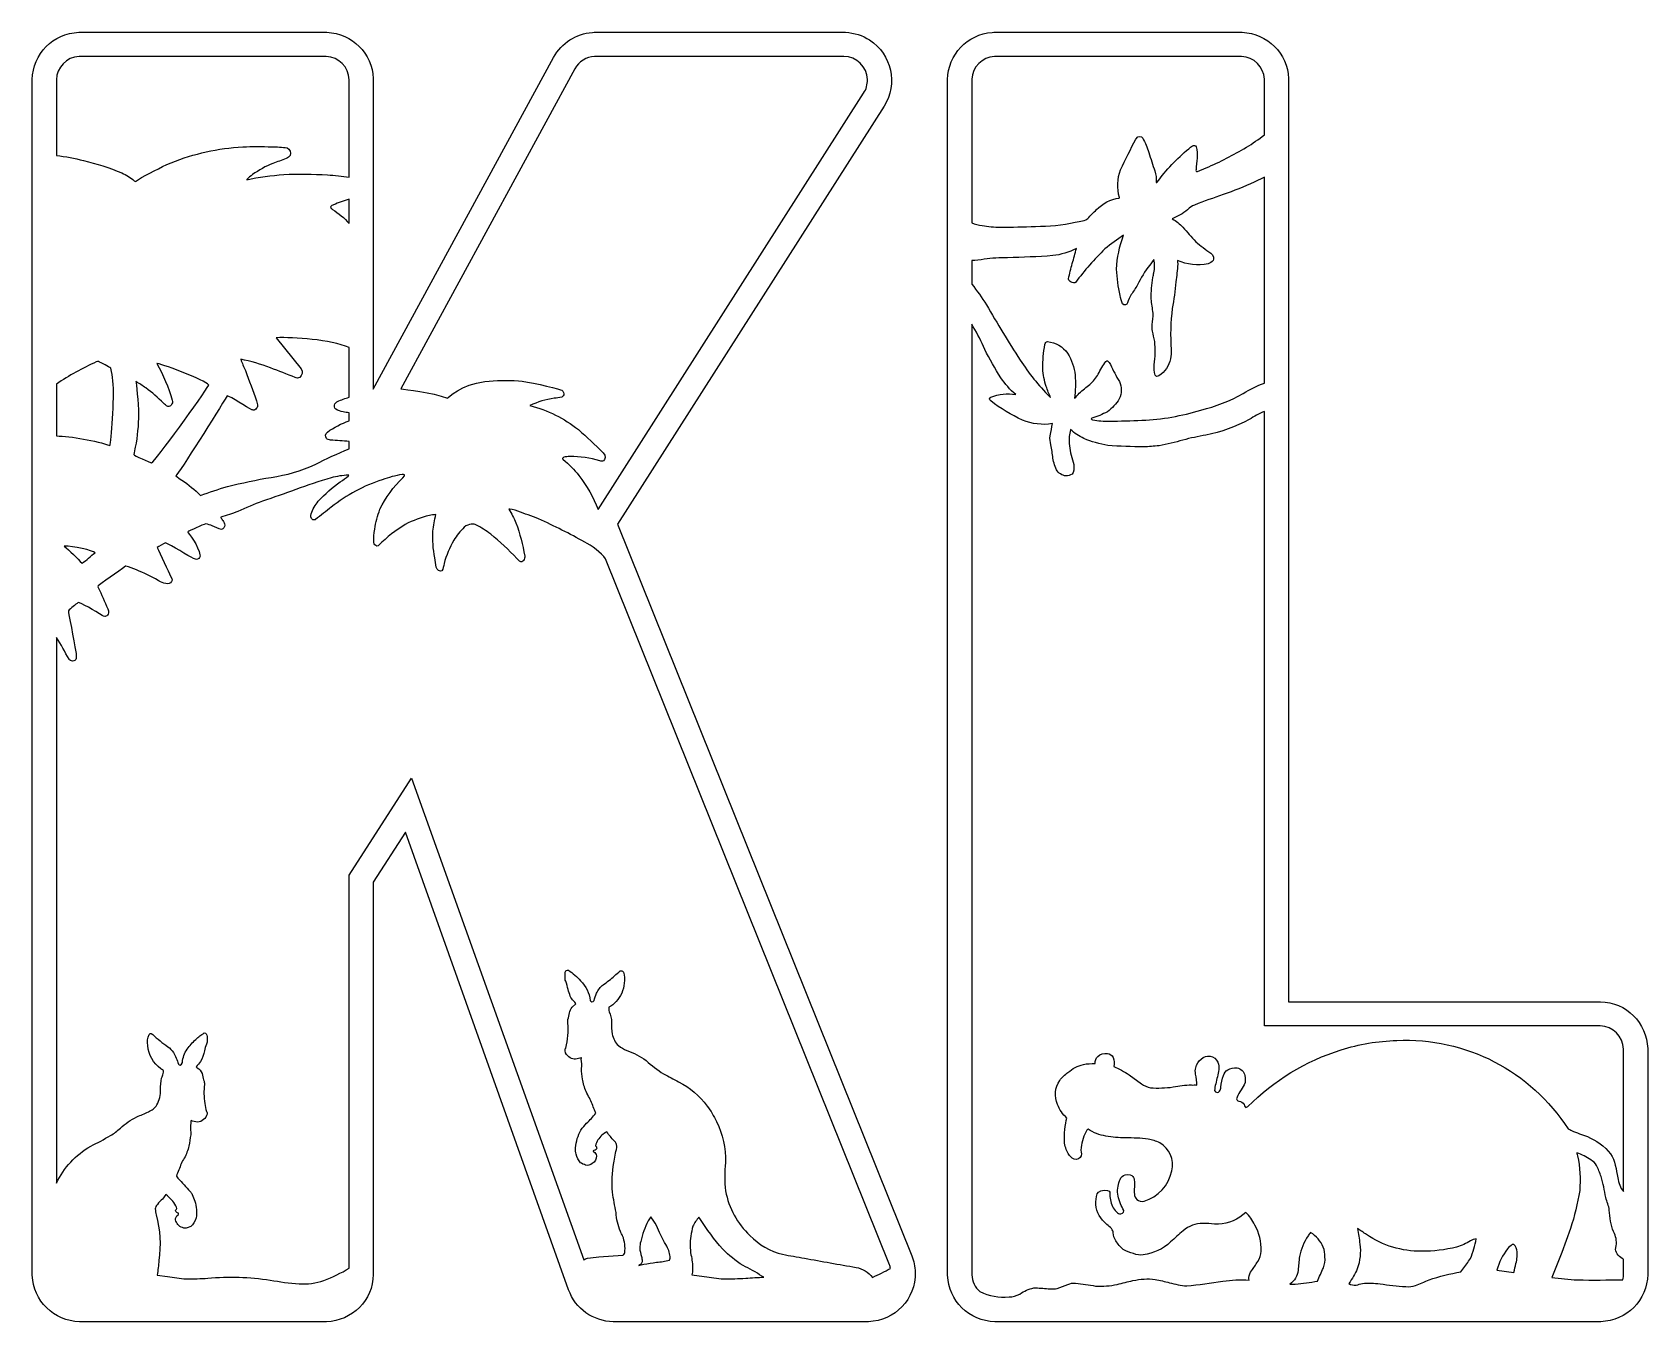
# Model space of a CAD drawing. Extents: x 0 to 1025, y -1 to 1043.
# Drawn here: x 386 to 1025, y 533 to 1043 of the extents above; entities that cross this region are included whole.
import ezdxf

# ---------------------------------------------------------------- set-up
doc = ezdxf.new("R2010")
doc.units = 0
doc.header["$MEASUREMENT"] = 0
doc.layers.add('Layer 1', color=7, linetype='Continuous', lineweight=0)

msp = doc.modelspace()

# ---------------------------------------------------------------- linework, layer by layer
at = {"layer": 'Layer 1', "color": 1, "lineweight": 25, "true_color": 0xff0000}
for points, knots in [([(607.59, 1043.12), (601.14, 1042.66), (595.36, 1038.94), (592.28, 1033.25), (592.28, 1033.25), (520.92, 901.95), (520.92, 901.95), (520.92, 901.95), (520.92, 1024.82), (520.92, 1024.82), (520.58, 1034.81), (512.56, 1042.82), (502.57, 1043.16), (502.57, 1043.16), (404.38, 1043.16), (404.38, 1043.16), (394.26, 1042.82), (386.19, 1034.62), (386.01, 1024.5), (386.01, 1024.5), (386.01, 551.29), (386.01, 551.29), (386.38, 541.19), (394.58, 533.12), (404.7, 532.93), (404.7, 532.93), (502.39, 532.93), (502.39, 532.93), (512.58, 533.18), (520.75, 541.42), (520.92, 551.61), (520.92, 551.61), (520.92, 706.88), (520.92, 706.88), (520.92, 706.88), (533.62, 726.59), (533.62, 726.59), (533.62, 726.59), (598.2, 545.56), (598.2, 545.56), (600.88, 538.08), (607.91, 533.05), (615.84, 532.93), (615.84, 532.93), (716.8, 532.93), (716.8, 532.93), (727.31, 533.19), (735.6, 541.93), (735.33, 552.43), (735.31, 554.71), (734.84, 556.95), (733.95, 559.05), (733.95, 559.05), (617.54, 848.5), (617.54, 848.5), (617.54, 848.5), (722.99, 1013.93), (722.99, 1013.93), (728.61, 1022.75), (726.06, 1034.45), (717.28, 1040.12), (714.45, 1041.97), (711.17, 1043.01), (707.8, 1043.16), (707.8, 1043.16), (608.29, 1043.16), (608.29, 1043.16), (608.29, 1043.16), (607.59, 1043.12), (607.59, 1043.12)], [0, 0, 0, 0, 1, 1, 1, 2, 2, 2, 3, 3, 3, 4, 4, 4, 5, 5, 5, 6, 6, 6, 7, 7, 7, 8, 8, 8, 9, 9, 9, 10, 10, 10, 11, 11, 11, 12, 12, 12, 13, 13, 13, 14, 14, 14, 15, 15, 15, 16, 16, 16, 17, 17, 17, 18, 18, 18, 19, 19, 19, 20, 20, 20, 21, 21, 21, 22, 22, 22, 23, 23, 23, 23]), ([(765.79, 1043.12), (755.98, 1042.41), (748.33, 1034.33), (748.16, 1024.5), (748.16, 1024.5), (748.16, 551.29), (748.16, 551.29), (748.51, 541.19), (756.7, 533.12), (766.81, 532.93), (766.81, 532.93), (1006.62, 532.93), (1006.62, 532.93), (1016.78, 533.23), (1024.93, 541.44), (1025.14, 551.61), (1025.14, 551.61), (1025.14, 641.01), (1025.14, 641.01), (1024.89, 651.19), (1016.65, 659.36), (1006.46, 659.53), (1006.46, 659.53), (883.05, 659.53), (883.05, 659.53), (883.05, 659.53), (883.05, 1024.82), (883.05, 1024.82), (882.71, 1034.81), (874.69, 1042.82), (864.7, 1043.16), (864.7, 1043.16), (766.49, 1043.16), (766.49, 1043.16), (766.49, 1043.16), (765.79, 1043.12), (765.79, 1043.12)], [0, 0, 0, 0, 1, 1, 1, 2, 2, 2, 3, 3, 3, 4, 4, 4, 5, 5, 5, 6, 6, 6, 7, 7, 7, 8, 8, 8, 9, 9, 9, 10, 10, 10, 11, 11, 11, 12, 12, 12, 12]), ([(502.32, 1033.62), (507.29, 1033.4), (511.24, 1029.38), (511.37, 1024.41), (511.37, 1024.41), (511.37, 985.81), (511.37, 985.81), (508.53, 986.23), (505.68, 986.54), (502.82, 986.74), (497.04, 987.04), (491.25, 987.09), (485.47, 986.9), (480.56, 986.52), (475.67, 985.83), (470.85, 984.84), (470.85, 984.88), (470.88, 984.9), (470.89, 984.95), (471.59, 985.64), (472.35, 986.27), (473.16, 986.83), (475.64, 988.67), (478.35, 990.16), (481.23, 991.28), (483, 991.89), (484.76, 992.54), (486.49, 993.25), (487.11, 993.44), (487.63, 993.85), (487.97, 994.41), (488.42, 995.54), (487.95, 996.84), (486.88, 997.42), (484.85, 997.7), (482.8, 997.84), (480.76, 997.83), (476.93, 998), (473.09, 998.01), (469.26, 997.85), (459.55, 997.29), (450, 995.16), (440.98, 991.55), (436.39, 989.57), (431.93, 987.28), (427.65, 984.7), (427.4, 984.53), (427.16, 984.34), (426.92, 984.16), (426.7, 984.16), (426.5, 984.27), (426.35, 984.43), (424.89, 985.72), (423.22, 986.75), (421.41, 987.49), (416.52, 989.55), (411.46, 991.2), (406.28, 992.41), (402.77, 993.38), (399.18, 994.04), (395.56, 994.38), (395.56, 994.38), (395.56, 1024.32), (395.56, 1024.32), (395.64, 1029.3), (399.57, 1033.36), (404.54, 1033.62), (404.54, 1033.62), (502.32, 1033.62), (502.32, 1033.62)], [0, 0, 0, 0, 1, 1, 1, 2, 2, 2, 3, 3, 3, 4, 4, 4, 5, 5, 5, 6, 6, 6, 7, 7, 7, 8, 8, 8, 9, 9, 9, 10, 10, 10, 11, 11, 11, 12, 12, 12, 13, 13, 13, 14, 14, 14, 15, 15, 15, 16, 16, 16, 17, 17, 17, 18, 18, 18, 19, 19, 19, 20, 20, 20, 21, 21, 21, 22, 22, 22, 23, 23, 23, 23]), ([(707.1, 1033.62), (712.16, 1033.55), (716.28, 1029.5), (716.42, 1024.43), (716.47, 1022.54), (715.95, 1020.68), (714.94, 1019.08), (714.94, 1019.08), (609.92, 854.31), (609.92, 854.31), (608, 859.14), (605.42, 863.69), (602.26, 867.82), (600.41, 870.14), (598.32, 872.25), (596.02, 874.13), (595.01, 874.9), (597.06, 875.28), (598.72, 875.28), (602.73, 875.26), (606.71, 874.69), (610.56, 873.58), (611.02, 873.41), (611.52, 873.4), (611.99, 873.54), (612.6, 873.99), (613.17, 875.66), (611.81, 876.8), (608.69, 879.98), (605.43, 883.02), (602.06, 885.92), (596.4, 890.41), (589.88, 893.67), (582.89, 895.49), (585.95, 896.89), (589.19, 897.87), (592.51, 898.39), (593.51, 898.43), (594.5, 898.56), (595.48, 898.78), (596.02, 898.99), (596.35, 899.54), (596.3, 900.11), (596.33, 900.88), (595.8, 901.56), (595.05, 901.72), (592.55, 902.5), (581.43, 905.1), (578.34, 905.29), (573.93, 905.53), (569.51, 905.42), (565.11, 904.95), (555.79, 903.93), (550.42, 898.43), (550.26, 898.41), (544.07, 900.65), (533.63, 901.91), (531.82, 902.02), (531.82, 902.02), (600.67, 1028.67), (600.67, 1028.67), (602.24, 1031.57), (605.21, 1033.44), (608.5, 1033.62), (608.5, 1033.62), (707.1, 1033.62), (707.1, 1033.62)], [0, 0, 0, 0, 1, 1, 1, 2, 2, 2, 3, 3, 3, 4, 4, 4, 5, 5, 5, 6, 6, 6, 7, 7, 7, 8, 8, 8, 9, 9, 9, 10, 10, 10, 11, 11, 11, 12, 12, 12, 13, 13, 13, 14, 14, 14, 15, 15, 15, 16, 16, 16, 17, 17, 17, 18, 18, 18, 19, 19, 19, 20, 20, 20, 21, 21, 21, 22, 22, 22, 22]), ([(864.45, 1033.62), (869.33, 1033.39), (873.24, 1029.51), (873.5, 1024.64), (873.5, 1024.64), (873.5, 1002.64), (873.5, 1002.64), (871.23, 1000.83), (868.84, 999.17), (866.36, 997.67), (861.25, 994.59), (855.93, 991.86), (850.44, 989.53), (850.44, 989.53), (846.99, 988.08), (846.99, 988.08), (846.36, 987.93), (846.39, 988.49), (846.45, 988.81), (846.56, 990.34), (846.69, 991.87), (846.83, 993.41), (846.94, 994.91), (846.83, 996.42), (846.52, 997.9), (845.77, 999.14), (844.25, 997.72), (843.55, 997.11), (838.83, 993.17), (834.61, 988.68), (830.98, 983.73), (830.9, 983.68), (830.73, 983.72), (830.73, 983.79), (830.77, 985.31), (830.58, 986.82), (830.17, 988.28), (829.32, 990.72), (828.53, 993.17), (827.78, 995.63), (827.18, 997.59), (826.36, 999.47), (825.34, 1001.23), (824.88, 1002.14), (823.49, 1002.41), (822.66, 1000.94), (820.55, 996.92), (818.53, 992.85), (816.6, 988.74), (815.25, 985.23), (815.09, 981.37), (816.13, 977.76), (816.13, 977.76), (816.11, 977.69), (816.11, 977.69), (816.11, 977.64), (816.09, 977.6), (816.06, 977.56), (812.62, 977.1), (809.45, 975.49), (807.06, 972.98), (805.84, 971.88), (804.7, 970.71), (803.63, 969.46), (802.9, 968.55), (800.57, 968.45), (798.67, 968.01), (793.49, 966.9), (788.2, 966.35), (782.91, 966.38), (778.27, 966.18), (773.62, 966.06), (768.98, 966.01), (766.58, 966.06), (764.19, 966.27), (761.82, 966.65), (760.41, 966.89), (759.04, 967.27), (757.71, 967.78), (757.71, 967.78), (757.71, 1024.57), (757.71, 1024.57), (757.93, 1029.44), (761.82, 1033.36), (766.69, 1033.62), (766.69, 1033.62), (864.45, 1033.62), (864.45, 1033.62)], [0, 0, 0, 0, 1, 1, 1, 2, 2, 2, 3, 3, 3, 4, 4, 4, 5, 5, 5, 6, 6, 6, 7, 7, 7, 8, 8, 8, 9, 9, 9, 10, 10, 10, 11, 11, 11, 12, 12, 12, 13, 13, 13, 14, 14, 14, 15, 15, 15, 16, 16, 16, 17, 17, 17, 18, 18, 18, 19, 19, 19, 20, 20, 20, 21, 21, 21, 22, 22, 22, 23, 23, 23, 24, 24, 24, 25, 25, 25, 26, 26, 26, 27, 27, 27, 28, 28, 28, 29, 29, 29, 29]), ([(873.5, 904.29), (870.54, 903.28), (867.72, 901.92), (865.09, 900.23), (859.86, 897.24), (854.22, 895.04), (848.35, 893.7), (840.79, 891.33), (832.96, 889.97), (825.04, 889.66), (820.76, 889.47), (816.47, 889.33), (812.18, 889.23), (809.95, 889.23), (807.72, 889.44), (805.52, 889.84), (804.88, 890), (804.91, 890.33), (805.2, 890.5), (807.36, 891.07), (809.43, 891.92), (811.37, 893.04), (813.28, 894.37), (814.87, 896.11), (816.04, 898.12), (817.14, 900.26), (817.17, 902.8), (816.13, 904.97), (814.82, 907.14), (813.63, 909.38), (812.55, 911.68), (812.3, 912.24), (811.93, 912.73), (811.46, 913.11), (811.31, 913.16), (810.87, 913.18), (810.71, 912.95), (809.61, 911.35), (808.63, 909.66), (807.78, 907.92), (806.9, 906.38), (805.78, 905), (804.45, 903.83), (803, 902.72), (801.59, 901.56), (800.23, 900.34), (799.59, 899.7), (798.98, 899.03), (798.42, 898.32), (798.76, 901.37), (798.81, 904.45), (798.58, 907.51), (798.25, 910.57), (797.24, 913.52), (795.63, 916.15), (793.8, 918.78), (790.89, 920.47), (787.69, 920.75), (787.11, 920.71), (786.66, 920.22), (786.65, 919.64), (786.09, 916.5), (785.81, 913.31), (785.81, 910.12), (785.92, 907.69), (786.4, 905.29), (787.21, 902.99), (787.68, 901.51), (788.25, 900.07), (788.92, 898.66), (788.92, 898.66), (788.46, 899), (788.46, 899), (784.13, 903.45), (780.23, 908.29), (776.81, 913.47), (772.25, 920.67), (767.82, 927.96), (763.52, 935.31), (761.74, 938.14), (759.8, 940.88), (757.71, 943.5), (757.71, 943.5), (757.71, 952.82), (757.71, 952.82), (759.35, 952.92), (760.99, 953.1), (762.61, 953.36), (765.69, 953.77), (768.8, 953.97), (771.91, 953.95), (777.86, 954.09), (783.81, 954.37), (789.75, 954.79), (793.03, 955.13), (796.2, 956.11), (799.1, 957.67), (798.64, 955.65), (798.1, 953.64), (797.49, 951.66), (796.9, 949.67), (796.4, 947.66), (795.99, 945.63), (795.87, 945.41), (796.18, 944.87), (796.63, 944.54), (797.14, 944.12), (797.81, 943.94), (798.46, 944.04), (798.46, 944.04), (798.78, 944.22), (798.78, 944.22), (802.32, 948.92), (806.21, 953.35), (810.41, 957.47), (812.79, 959.37), (815.26, 961.15), (817.81, 962.82), (816.12, 958.53), (815.17, 953.99), (814.99, 949.39), (815.19, 945.9), (815.65, 942.43), (816.38, 939.01), (816.66, 937.89), (816.99, 936.79), (817.35, 935.7), (817.91, 934.8), (819.12, 935.28), (819.33, 936.1), (819.7, 937.24), (820.19, 938.32), (820.8, 939.35), (821.67, 940.6), (822.49, 941.9), (823.25, 943.22), (824.57, 945.99), (826.21, 948.6), (828.12, 951), (828.12, 951), (829.73, 953.27), (829.73, 953.27), (830.15, 951.55), (830.16, 949.76), (829.76, 948.03), (829.66, 947.39), (829.52, 946.77), (829.33, 946.15), (828.86, 943.35), (828.66, 940.51), (828.71, 937.67), (828.91, 935.77), (829.17, 933.88), (829.49, 932), (829.46, 930.49), (829.31, 928.98), (829.05, 927.49), (829, 926.61), (829.04, 925.74), (829.19, 924.88), (829.51, 923.54), (829.82, 922.19), (830.12, 920.84), (830.37, 917.77), (830.3, 914.67), (829.92, 911.61), (829.79, 910.25), (829.92, 908.87), (830.28, 907.55), (830.41, 907.34), (830.58, 907.15), (830.78, 907.01), (831.13, 906.94), (831.5, 907.04), (831.78, 907.28), (834.15, 908.77), (835.8, 911.19), (836.31, 913.95), (836.6, 915.15), (836.68, 916.39), (836.54, 917.62), (836.25, 923.06), (836.41, 928.51), (837.04, 933.93), (837.67, 937.4), (838.16, 940.91), (838.49, 944.43), (838.79, 946.73), (839.03, 949.05), (839.21, 951.37), (839.2, 951.87), (839.15, 952.38), (839.08, 952.88), (842.88, 951.19), (847.11, 950.74), (851.19, 951.59), (851.97, 951.84), (852.67, 952.28), (853.25, 952.86), (853.6, 953.22), (853.43, 955.15), (852.34, 955.79), (850.24, 957.15), (848.23, 958.66), (846.33, 960.3), (844.61, 962.18), (842.92, 964.08), (841.25, 966.01), (840.07, 967.35), (838.64, 968.47), (837.06, 969.3), (837.06, 969.3), (840.91, 971.3), (840.91, 971.3), (841.9, 971.99), (842.86, 972.73), (843.77, 973.52), (843.77, 973.52), (845.09, 974.45), (845.09, 974.45), (845.35, 974.6), (845.62, 974.72), (845.9, 974.81), (849.62, 976.27), (853.37, 977.66), (857.15, 978.96), (861.34, 980.4), (865.46, 982.04), (869.49, 983.86), (869.49, 983.86), (873.5, 985.86), (873.5, 985.86), (873.5, 985.86), (873.5, 904.29), (873.5, 904.29)], [0, 0, 0, 0, 1, 1, 1, 2, 2, 2, 3, 3, 3, 4, 4, 4, 5, 5, 5, 6, 6, 6, 7, 7, 7, 8, 8, 8, 9, 9, 9, 10, 10, 10, 11, 11, 11, 12, 12, 12, 13, 13, 13, 14, 14, 14, 15, 15, 15, 16, 16, 16, 17, 17, 17, 18, 18, 18, 19, 19, 19, 20, 20, 20, 21, 21, 21, 22, 22, 22, 23, 23, 23, 24, 24, 24, 25, 25, 25, 26, 26, 26, 27, 27, 27, 28, 28, 28, 29, 29, 29, 30, 30, 30, 31, 31, 31, 32, 32, 32, 33, 33, 33, 34, 34, 34, 35, 35, 35, 36, 36, 36, 37, 37, 37, 38, 38, 38, 39, 39, 39, 40, 40, 40, 41, 41, 41, 42, 42, 42, 43, 43, 43, 44, 44, 44, 45, 45, 45, 46, 46, 46, 47, 47, 47, 48, 48, 48, 49, 49, 49, 50, 50, 50, 51, 51, 51, 52, 52, 52, 53, 53, 53, 54, 54, 54, 55, 55, 55, 56, 56, 56, 57, 57, 57, 58, 58, 58, 59, 59, 59, 60, 60, 60, 61, 61, 61, 62, 62, 62, 63, 63, 63, 64, 64, 64, 65, 65, 65, 66, 66, 66, 67, 67, 67, 68, 68, 68, 69, 69, 69, 70, 70, 70, 71, 71, 71, 72, 72, 72, 73, 73, 73, 74, 74, 74, 75, 75, 75, 76, 76, 76, 77, 77, 77, 78, 78, 78, 78]), ([(511.37, 967.51), (509.46, 969.69), (507.21, 971.56), (504.73, 973.04), (504.39, 973.3), (504.15, 973.66), (504.05, 974.07), (504.05, 974.07), (504.07, 974.2), (504.07, 974.2), (504.39, 974.48), (504.75, 974.7), (505.16, 974.84), (507.17, 975.75), (509.25, 976.53), (511.37, 977.17), (511.37, 977.17), (511.37, 967.51), (511.37, 967.51)], [0, 0, 0, 0, 1, 1, 1, 2, 2, 2, 3, 3, 3, 4, 4, 4, 5, 5, 5, 6, 6, 6, 6]), ([(758.32, 926.67), (759.99, 923.75), (761.51, 920.75), (762.88, 917.69), (764.76, 913.83), (766.86, 910.08), (769.16, 906.46), (770.86, 904), (772.86, 901.76), (775.13, 899.8), (771.81, 900.34), (768.4, 900.01), (765.24, 898.84), (764.79, 898.59), (764.44, 897.8), (765.24, 897.28), (769.12, 894.3), (773.32, 891.77), (777.76, 889.73), (781.5, 888.12), (785.63, 887.63), (789.64, 888.32), (789.39, 886.72), (789.1, 885.13), (788.78, 883.54), (788.54, 882.32), (788.63, 881.06), (789.05, 879.89), (789.34, 878.15), (789.6, 876.4), (789.82, 874.65), (790.01, 873.13), (790.91, 870.71), (791.46, 869.61), (792.43, 868.3), (793.99, 867.55), (795.63, 867.6), (796.45, 867.88), (797.29, 868.03), (797.83, 868.91), (798.24, 870.28), (798.22, 871.74), (797.78, 873.11), (797.03, 875.48), (796.51, 877.93), (796.24, 880.41), (796.11, 882.26), (796.3, 884.13), (796.78, 885.92), (798.41, 884.56), (800.17, 883.37), (802.05, 882.38), (805.11, 881.16), (808.3, 880.26), (811.55, 879.68), (816.27, 879.3), (821.01, 879.11), (825.74, 879.12), (827.77, 879.18), (829.79, 879.33), (831.8, 879.57), (834.99, 880.13), (838.15, 880.87), (841.25, 881.79), (844.26, 882.59), (847.3, 883.24), (850.37, 883.74), (856.35, 884.97), (862.13, 887.05), (867.51, 889.93), (869.39, 891.2), (871.4, 892.27), (873.5, 893.11), (873.5, 893.11), (873.5, 649.99), (873.5, 649.99), (873.5, 649.99), (1006.3, 649.99), (1006.3, 649.99), (1011.36, 649.87), (1015.44, 645.81), (1015.6, 640.76), (1015.6, 640.76), (1015.6, 584.45), (1015.6, 584.45), (1014.23, 585.94), (1013.63, 587.88), (1013.3, 589.88), (1012.71, 593.17), (1012.29, 596.63), (1010.4, 599.38), (1008.26, 602.29), (1004.63, 604.84), (1001.27, 606.17), (999.26, 607), (996.98, 607.6), (995.05, 608.61), (994.7, 608.76), (994.08, 609.17), (993.62, 609.19), (978.93, 632.15), (953.09, 645.51), (925.86, 644.2), (918.38, 644.02), (910.97, 642.77), (903.84, 640.48), (889.89, 636.12), (877.21, 628.42), (866.9, 618.06), (866.18, 617.51), (866.02, 617.71), (865.86, 617.9), (865.68, 618.2), (865.69, 618.62), (865.5, 618.94), (864.96, 619.59), (864.23, 620.05), (863.41, 620.23), (862.74, 620.36), (862.53, 620.85), (862.49, 621.18), (862.78, 622.73), (864.63, 625.05), (865.53, 626.67), (866.12, 627.75), (865.88, 629.17), (865.77, 630.39), (865.4, 631.91), (864.19, 633.09), (862.66, 633.41), (861.39, 633.47), (860.12, 633.19), (858.99, 632.62), (858.18, 632.09), (857.58, 631.31), (857.29, 630.39), (856.77, 628.9), (856.44, 627.34), (856.31, 625.77), (856.22, 625.21), (856.04, 624.68), (855.79, 624.18), (855.45, 623.61), (854.12, 623.29), (853.8, 624.45), (853.8, 625.35), (853.94, 626.23), (854.23, 627.08), (854.69, 628.94), (855.1, 630.81), (855.47, 632.68), (855.59, 633.66), (855.47, 634.66), (855.13, 635.59), (854.48, 636.82), (853.33, 637.71), (851.98, 638.06), (849.48, 638.35), (846.95, 636.09), (846.33, 633.45), (846.08, 632.61), (846.07, 631.7), (846.29, 630.85), (846.54, 629.69), (846.77, 627.56), (846.76, 626.58), (845.92, 626.65), (845.52, 626.53), (844.68, 626.63), (842.22, 626.6), (839.78, 626.33), (837.38, 625.81), (834.4, 625.37), (831.39, 625.27), (828.4, 625.52), (827.1, 625.73), (825.88, 626.26), (824.84, 627.06), (824.84, 627.06), (819.94, 630.64), (819.94, 630.64), (818.01, 631.9), (815.97, 633), (813.86, 633.93), (814.11, 635.11), (814.04, 636.33), (813.66, 637.47), (813.23, 638.37), (812.36, 638.98), (811.37, 639.1), (809.99, 639.24), (808.62, 638.81), (807.56, 637.92), (806.86, 637.17), (806.48, 636.18), (806.51, 635.15), (804.96, 635.11), (803.4, 634.98), (801.86, 634.75), (799.64, 634.12), (797.56, 633.05), (795.76, 631.59), (794.57, 630.65), (793.48, 629.59), (792.5, 628.42), (790.58, 625.6), (790.27, 621.98), (791.68, 618.87), (792.45, 616.81), (793.7, 614.97), (795.33, 613.5), (794.69, 611.27), (794.17, 606.62), (794.4, 604.18), (794.53, 602.5), (795.02, 600.88), (795.86, 599.42), (796.54, 598.51), (797.1, 597.65), (798.17, 597.24), (799.39, 596.73), (800.64, 597.59), (800.95, 598.5), (801.45, 599.66), (800.69, 600.35), (800.93, 601.8), (801.23, 604.26), (802.04, 606.64), (803.29, 608.78), (803.35, 608.9), (803.5, 609.13), (803.79, 609.08), (805.89, 607.7), (808.25, 606.79), (810.73, 606.4), (813.31, 605.88), (815.94, 605.64), (818.58, 605.7), (821.56, 605.68), (824.54, 605.51), (827.51, 605.2), (829.1, 604.93), (830.65, 604.43), (832.09, 603.72), (835.98, 601.5), (837.92, 596.96), (836.83, 592.61), (835.69, 586.89), (831.48, 582.28), (825.88, 580.64), (824.82, 580.29), (823.82, 580.76), (822.98, 581.34), (822.37, 581.87), (822.15, 582.57), (822.05, 583.45), (821.93, 585.16), (822.14, 587.11), (822.03, 589), (822.04, 589.63), (821.45, 590.35), (821.05, 590.84), (820.51, 591.28), (818.29, 591.2), (817.73, 590.78), (816.16, 589.68), (815.74, 587.73), (815.51, 585.83), (815.14, 583.67), (815.81, 581.62), (816.56, 579.56), (816.97, 578.74), (817.39, 577.72), (817.92, 576.97), (818.02, 576.84), (817.82, 575.84), (816.65, 575.56), (816.07, 575.49), (815.38, 575.9), (814.95, 576.4), (813.69, 577.69), (812.85, 579.34), (812.55, 581.12), (812.35, 581.99), (812.29, 582.88), (812.36, 583.77), (812.37, 584.08), (812.28, 584.38), (812.07, 584.61), (811.6, 584.98), (809.26, 585.03), (808.72, 584.75), (807.31, 584.2), (807.12, 582.96), (806.91, 581.46), (806.36, 578.68), (807.51, 575.26), (809.42, 573.16), (810.37, 572.03), (811.94, 570.85), (812.95, 569.78), (813.53, 569.15), (813.72, 568.52), (813.68, 568.08), (813.72, 566.98), (814.07, 565.91), (814.68, 564.99), (815.47, 563.68), (816.47, 562.51), (817.65, 561.52), (818.94, 560.83), (820.31, 560.28), (821.73, 559.89), (822.93, 559.3), (824.28, 559.13), (825.58, 559.39), (829.63, 559.93), (833.41, 561.72), (836.4, 564.49), (838.04, 565.97), (839.68, 567.45), (841.32, 568.91), (843.51, 570.79), (846.31, 571.82), (849.19, 571.79), (850.72, 571.78), (852.25, 571.7), (853.77, 571.57), (857.81, 571.36), (861.78, 572.64), (864.93, 575.17), (864.93, 575.17), (866.15, 576.17), (866.15, 576.17), (867.62, 574.73), (868.82, 573.04), (869.69, 571.18), (871.47, 568.04), (872.33, 564.47), (872.19, 560.86), (872.1, 559.38), (871.64, 557.94), (870.83, 556.69), (870.06, 555.47), (869.26, 554.28), (868.42, 553.11), (867.88, 552.28), (867.51, 551.36), (867.33, 550.39), (867.33, 550.06), (867.38, 549.73), (867.45, 549.41), (863.97, 549.64), (860.48, 549.47), (857.04, 548.91), (852.3, 548.19), (847.54, 547.58), (842.77, 547.1), (840.46, 547.28), (838.17, 547.71), (835.95, 548.37), (834.07, 548.85), (832.18, 549.27), (830.28, 549.64), (827.35, 550.03), (824.38, 549.87), (821.5, 549.19), (819.39, 548.72), (817.29, 548.22), (815.2, 547.67), (812.42, 547.05), (809.56, 546.85), (806.72, 547.05), (804.09, 547.46), (801.45, 547.81), (798.8, 548.12), (797.75, 548.26), (796.68, 548.11), (795.7, 547.71), (794.32, 547.12), (792.92, 546.56), (791.5, 546.06), (791.5, 546.06), (790.78, 545.92), (790.78, 545.92), (788.9, 545.88), (787.02, 545.98), (785.15, 546.22), (784.19, 546.28), (783.22, 546.3), (782.25, 546.28), (780.25, 545.91), (778.35, 545.09), (776.72, 543.88), (775.43, 543.13), (773.97, 542.72), (772.47, 542.7), (768.52, 542.43), (764.55, 543.16), (760.95, 544.83), (759.02, 546.52), (757.85, 548.92), (757.71, 551.48), (757.71, 551.48), (757.71, 927.69), (757.71, 927.69), (757.71, 927.69), (758.32, 926.67), (758.32, 926.67)], [0, 0, 0, 0, 1, 1, 1, 2, 2, 2, 3, 3, 3, 4, 4, 4, 5, 5, 5, 6, 6, 6, 7, 7, 7, 8, 8, 8, 9, 9, 9, 10, 10, 10, 11, 11, 11, 12, 12, 12, 13, 13, 13, 14, 14, 14, 15, 15, 15, 16, 16, 16, 17, 17, 17, 18, 18, 18, 19, 19, 19, 20, 20, 20, 21, 21, 21, 22, 22, 22, 23, 23, 23, 24, 24, 24, 25, 25, 25, 26, 26, 26, 27, 27, 27, 28, 28, 28, 29, 29, 29, 30, 30, 30, 31, 31, 31, 32, 32, 32, 33, 33, 33, 34, 34, 34, 35, 35, 35, 36, 36, 36, 37, 37, 37, 38, 38, 38, 39, 39, 39, 40, 40, 40, 41, 41, 41, 42, 42, 42, 43, 43, 43, 44, 44, 44, 45, 45, 45, 46, 46, 46, 47, 47, 47, 48, 48, 48, 49, 49, 49, 50, 50, 50, 51, 51, 51, 52, 52, 52, 53, 53, 53, 54, 54, 54, 55, 55, 55, 56, 56, 56, 57, 57, 57, 58, 58, 58, 59, 59, 59, 60, 60, 60, 61, 61, 61, 62, 62, 62, 63, 63, 63, 64, 64, 64, 65, 65, 65, 66, 66, 66, 67, 67, 67, 68, 68, 68, 69, 69, 69, 70, 70, 70, 71, 71, 71, 72, 72, 72, 73, 73, 73, 74, 74, 74, 75, 75, 75, 76, 76, 76, 77, 77, 77, 78, 78, 78, 79, 79, 79, 80, 80, 80, 81, 81, 81, 82, 82, 82, 83, 83, 83, 84, 84, 84, 85, 85, 85, 86, 86, 86, 87, 87, 87, 88, 88, 88, 89, 89, 89, 90, 90, 90, 91, 91, 91, 92, 92, 92, 93, 93, 93, 94, 94, 94, 95, 95, 95, 96, 96, 96, 97, 97, 97, 98, 98, 98, 99, 99, 99, 100, 100, 100, 101, 101, 101, 102, 102, 102, 103, 103, 103, 104, 104, 104, 105, 105, 105, 106, 106, 106, 107, 107, 107, 108, 108, 108, 109, 109, 109, 110, 110, 110, 111, 111, 111, 112, 112, 112, 113, 113, 113, 114, 114, 114, 115, 115, 115, 116, 116, 116, 117, 117, 117, 118, 118, 118, 119, 119, 119, 120, 120, 120, 121, 121, 121, 122, 122, 122, 123, 123, 123, 124, 124, 124, 125, 125, 125, 126, 126, 126, 127, 127, 127, 128, 128, 128, 129, 129, 129, 130, 130, 130, 131, 131, 131, 132, 132, 132, 133, 133, 133, 134, 134, 134, 135, 135, 135, 136, 136, 136, 136]), ([(511.37, 918.46), (511.37, 918.46), (511.37, 898.73), (511.37, 898.73), (509.79, 898.31), (508.26, 897.75), (506.79, 897.05), (506.38, 896.86), (506.02, 896.56), (505.75, 896.19), (505.33, 895.45), (505.49, 894.52), (506.13, 893.97), (507.02, 893.48), (507.99, 893.15), (508.99, 893.02), (509.78, 892.84), (510.57, 892.68), (511.37, 892.54), (511.37, 892.54), (511.37, 889.39), (511.37, 889.39), (508.3, 888.35), (505.4, 886.86), (502.78, 884.97), (501.99, 884.36), (501.81, 883.25), (502.37, 882.43), (502.82, 882.03), (503.4, 881.81), (504, 881.81), (506.45, 881.64), (508.92, 881.45), (511.37, 881.25), (511.37, 881.25), (511.37, 878.32), (511.37, 878.32), (506.79, 876.47), (502.29, 874.41), (497.9, 872.15), (492.39, 869.62), (486.54, 867.9), (480.53, 867.05), (474.7, 866.06), (468.92, 864.84), (463.18, 863.4), (459.61, 862.35), (456.07, 861.19), (452.57, 859.93), (450.26, 862.13), (447.8, 864.15), (445.2, 865.99), (444.35, 866.49), (443.53, 867.04), (442.75, 867.64), (444.22, 868.93), (459.57, 893.48), (463.11, 899.34), (464.34, 899.17), (471.11, 894.62), (472.82, 893.81), (473.21, 893.63), (473.66, 893.61), (474.07, 893.77), (474.56, 894.09), (474.93, 894.58), (475.11, 895.15), (475.12, 895.9), (474.98, 896.65), (474.7, 897.35), (473.29, 901.34), (471.84, 905.32), (470.35, 909.28), (469.67, 910.76), (469.05, 912.27), (468.46, 913.79), (472.5, 913), (476.45, 911.84), (480.28, 910.34), (483.54, 909.13), (486.78, 907.88), (490.01, 906.58), (490.57, 906.26), (491.26, 906.26), (491.82, 906.58), (492.86, 907.39), (493.08, 908.87), (492.34, 909.96), (492.34, 909.96), (482.55, 922.29), (482.55, 922.29), (489.54, 922.58), (503.8, 921.57), (511.37, 918.46)], [0, 0, 0, 0, 1, 1, 1, 2, 2, 2, 3, 3, 3, 4, 4, 4, 5, 5, 5, 6, 6, 6, 7, 7, 7, 8, 8, 8, 9, 9, 9, 10, 10, 10, 11, 11, 11, 12, 12, 12, 13, 13, 13, 14, 14, 14, 15, 15, 15, 16, 16, 16, 17, 17, 17, 18, 18, 18, 19, 19, 19, 20, 20, 20, 21, 21, 21, 22, 22, 22, 23, 23, 23, 24, 24, 24, 25, 25, 25, 26, 26, 26, 27, 27, 27, 28, 28, 28, 29, 29, 29, 30, 30, 30, 31, 31, 31, 31]), ([(412.16, 912.88), (413.2, 912.53), (416.45, 910.69), (417.08, 910.23), (417.49, 908.59), (417.76, 906.92), (417.89, 905.24), (418.73, 898.22), (417.1, 881.1), (416.74, 879.61), (411.61, 881.56), (401, 883.35), (395.56, 883.45), (395.56, 883.45), (395.56, 903.97), (395.56, 903.97), (400.56, 907.34), (405.84, 910.28), (411.34, 912.75), (411.59, 912.87), (411.88, 912.92), (412.16, 912.88)], [0, 0, 0, 0, 1, 1, 1, 2, 2, 2, 3, 3, 3, 4, 4, 4, 5, 5, 5, 6, 6, 6, 7, 7, 7, 7]), ([(435.38, 912.16), (438.97, 911.24), (454.22, 905.71), (455.81, 903.55), (453.72, 899.75), (434.52, 873.28), (433.18, 872.74), (432.66, 872.89), (426.1, 875.81), (426.12, 876.03), (426.28, 876.94), (426.54, 878.1), (426.76, 879), (427.59, 883.32), (428, 887.7), (428.01, 892.09), (428.04, 896.24), (427.02, 904.78), (427.01, 904.92), (428.35, 904.17), (429.64, 903.33), (430.87, 902.41), (433.42, 900.66), (435.77, 898.64), (437.9, 896.4), (438.39, 895.87), (438.98, 895.44), (439.64, 895.15), (440.16, 895.01), (440.7, 895.23), (441, 895.67), (441.45, 896.21), (441.59, 896.94), (441.37, 897.6), (439.95, 902.67), (437.89, 907.54), (435.22, 912.09), (435.18, 912.16), (435.27, 912.19), (435.38, 912.16)], [0, 0, 0, 0, 1, 1, 1, 2, 2, 2, 3, 3, 3, 4, 4, 4, 5, 5, 5, 6, 6, 6, 7, 7, 7, 8, 8, 8, 9, 9, 9, 10, 10, 10, 11, 11, 11, 12, 12, 12, 13, 13, 13, 13]), ([(532.64, 866.92), (528.9, 863.31), (525.82, 859.07), (523.55, 854.4), (522.53, 851.87), (521.84, 849.23), (521.48, 846.53), (521.16, 844.79), (521.02, 843.02), (521.08, 841.24), (521.2, 840.58), (521.68, 840.04), (522.32, 839.84), (522.64, 839.86), (522.96, 839.97), (523.18, 840.2), (526.29, 843.37), (529.79, 846.12), (533.59, 848.41), (536.59, 850), (539.79, 851.18), (543.1, 851.95), (543.74, 852.07), (545.03, 852.27), (545.68, 852.31), (545.14, 850.15), (544.76, 847.95), (544.52, 845.74), (544.34, 842.2), (544.57, 838.65), (545.23, 835.17), (545.39, 833.94), (545.58, 832.73), (545.82, 831.52), (545.94, 830.28), (547.53, 829.66), (548, 830.05), (548.61, 830.88), (548.71, 831.93), (548.92, 832.95), (549.84, 836.16), (551.14, 839.25), (552.8, 842.15), (553.92, 844.05), (555.31, 845.78), (556.93, 847.28), (558.63, 848.9), (560.88, 848.61), (561.55, 848.25), (563.62, 847.21), (565.57, 845.95), (567.38, 844.51), (571.05, 841.6), (574.5, 838.4), (577.68, 834.96), (578, 834.58), (578.36, 834.24), (578.77, 833.94), (580.12, 832.83), (581.09, 834.95), (580.83, 835.92), (580.07, 840.38), (578.91, 844.77), (577.36, 849.02), (576.56, 850.92), (575.63, 852.75), (574.57, 854.51), (574.53, 854.62), (576.9, 854.13), (578.09, 853.65), (580.86, 852.69), (583.6, 851.67), (586.32, 850.57), (592.56, 847.81), (598.66, 844.76), (604.6, 841.4), (606.93, 840.2), (611.46, 837.04), (612.74, 834.87), (612.74, 834.87), (725.1, 555.49), (725.1, 555.49), (725.32, 555.02), (725.46, 554.52), (725.56, 554.02), (723.24, 552.72), (720.87, 551.54), (718.44, 550.48), (716.83, 552.53), (714.53, 553.93), (711.97, 554.42), (705.15, 555.56), (698.34, 556.78), (691.54, 558.08), (688.65, 558.54), (685.76, 559.04), (682.88, 559.59), (677.96, 560.81), (673.49, 563.37), (669.95, 566.99), (664.96, 571.72), (661.59, 577.91), (660.31, 584.68), (659.84, 588.41), (659.85, 592.19), (660.34, 595.92), (660.47, 601.55), (659.22, 607.12), (656.69, 612.14), (655.67, 614.3), (654.45, 616.36), (653.03, 618.28), (650.05, 622.31), (646.17, 625.59), (641.7, 627.85), (639.71, 628.86), (637.75, 629.9), (635.8, 630.98), (633.32, 632.51), (630.99, 634.28), (628.86, 636.27), (626.52, 637.97), (623.95, 639.32), (621.22, 640.28), (620.03, 640.77), (618.91, 641.4), (617.88, 642.16), (616.62, 643.4), (615.78, 645.01), (615.5, 646.77), (615.22, 648.28), (615.11, 649.83), (615.19, 651.37), (615.16, 652.82), (614.85, 654.25), (614.28, 655.59), (614.04, 656.15), (613.98, 656.77), (614.14, 657.36), (615.23, 657.89), (616.19, 658.65), (616.98, 659.58), (618.83, 661.6), (619.97, 664.17), (620.24, 666.9), (620.51, 668.34), (620.38, 669.82), (619.88, 671.19), (619.55, 671.85), (618.9, 671.9), (618.63, 671.71), (617.83, 671.12), (617.07, 670.46), (616.37, 669.76), (614.94, 668.5), (613.43, 667.33), (611.85, 666.27), (610.74, 665.35), (609.87, 664.19), (609.29, 662.87), (608.9, 661.94), (608.57, 661), (608.29, 660.03), (608.01, 659.3), (606.81, 659.49), (606.7, 660.05), (606.39, 663), (605.07, 665.75), (602.96, 667.83), (601.53, 669.41), (599.91, 670.8), (598.13, 671.98), (597.87, 672.11), (597.56, 672.08), (597.32, 671.91), (596.97, 671.68), (596.77, 671.29), (596.79, 670.87), (596.79, 670.87), (596.79, 668.42), (596.79, 668.42), (596.79, 668.2), (596.99, 667.82), (597.07, 667.63), (597.43, 666.57), (597.74, 665.5), (597.97, 664.41), (598.21, 663.48), (598.52, 662.57), (598.88, 661.69), (599.21, 661.02), (599.64, 660.4), (600.17, 659.87), (600.5, 659.5), (600.81, 659.12), (601.1, 658.72), (601.1, 658.72), (599.65, 657.36), (599.65, 657.36), (599.03, 656.77), (598.64, 655.97), (598.59, 655.11), (598.42, 654.23), (598.2, 653.37), (597.91, 652.53), (597.8, 652.05), (597.82, 651.56), (597.95, 651.1), (598.19, 647.79), (597.92, 644.46), (597.14, 641.23), (597.14, 641.23), (597.02, 640.98), (597.02, 640.98), (596.97, 640.94), (596.92, 640.89), (596.86, 640.85), (596.69, 639.81), (597.08, 638.76), (597.88, 638.08), (598.97, 636.93), (600.64, 636.54), (602.12, 637.08), (602.12, 637.08), (603.17, 637.38), (603.17, 637.38), (603.17, 637.38), (603.24, 637.35), (603.24, 637.35), (603.24, 637.35), (603.26, 637.24), (603.26, 637.24), (603.23, 637.11), (603.2, 636.97), (603.19, 636.83), (603.45, 635.62), (603.49, 634.37), (603.3, 633.14), (603.26, 631.73), (603.4, 630.33), (603.71, 628.96), (603.97, 627.25), (604.45, 625.57), (605.12, 623.98), (605.52, 623.11), (605.98, 622.27), (606.52, 621.48), (607.2, 619.91), (607.83, 618.33), (608.41, 616.72), (608.61, 616.3), (608.8, 615.86), (608.97, 615.43), (607.85, 614.02), (606.64, 612.69), (605.34, 611.43), (604.55, 610.59), (603.79, 609.7), (603.08, 608.78), (601.86, 606.61), (601.14, 604.19), (600.97, 601.71), (600.93, 600.86), (600.99, 600.02), (601.13, 599.19), (601.51, 597.96), (602.14, 596.82), (602.96, 595.83), (603.22, 595.58), (604.51, 595.05), (604.83, 594.89), (605.78, 594.63), (606.8, 594.84), (607.55, 595.48), (608.64, 596.13), (609.29, 597.32), (609.25, 598.59), (609.15, 599.25), (608.75, 599.82), (608.17, 600.13), (608.05, 600.23), (607.71, 600.37), (608.17, 600.72), (608.48, 600.83), (608.83, 600.86), (609.1, 601.07), (609.19, 601.13), (609.33, 601.36), (609.32, 601.63), (609.31, 601.92), (609.16, 602.4), (608.78, 602.58), (609.36, 604.22), (610.11, 605.55), (611.39, 606.73), (611.99, 607.36), (612.58, 607.59), (613.27, 608.12), (614.38, 606.48), (614.96, 605.78), (616.39, 604.4), (616.87, 603.85), (617.2, 603.18), (617.34, 602.45), (617.34, 602.25), (617.32, 602.04), (617.27, 601.84), (616.84, 599.81), (616.42, 597.78), (616.03, 595.74), (615.4, 591.91), (615.24, 588.01), (615.57, 584.13), (615.98, 581.46), (616.45, 578.8), (616.98, 576.15), (617.13, 573.57), (617.72, 571.03), (618.7, 568.64), (618.96, 568.03), (619.24, 567.43), (619.56, 566.85), (620.43, 564.77), (620.72, 562.48), (620.38, 560.25), (620.37, 559.64), (619.9, 559.36), (619.63, 559.3), (619.63, 559.3), (610.15, 558.62), (610.15, 558.62), (608.67, 558.47), (607.18, 558.29), (605.71, 558.08), (605.15, 557.93), (604.63, 557.68), (604.16, 557.35), (604.16, 557.35), (536.09, 748.06), (536.09, 748.06), (536.09, 748.06), (511.37, 709.69), (511.37, 709.69), (511.37, 709.69), (511.37, 554.08), (511.37, 554.08), (508.16, 552.21), (504.82, 550.58), (501.37, 549.21), (498.21, 548.1), (494.86, 547.66), (491.53, 547.92), (487.71, 548.18), (483.9, 548.68), (480.14, 549.41), (471.96, 550.63), (463.66, 550.86), (455.43, 550.12), (452.59, 549.96), (449.76, 549.87), (446.92, 549.84), (444.41, 550.03), (441.91, 550.35), (439.44, 550.82), (439.44, 550.82), (435.4, 551.36), (435.4, 551.36), (435.7, 553.29), (435.94, 555.23), (436.13, 557.17), (436.95, 563.2), (436.58, 569.34), (435.02, 575.22), (434.84, 575.98), (434.71, 576.75), (434.63, 577.53), (434.74, 578.21), (435.03, 578.84), (435.49, 579.35), (436.1, 580.09), (436.76, 580.8), (437.47, 581.46), (438.18, 582.26), (438.23, 582.34), (438.8, 583.25), (440.61, 581.88), (441.72, 580.7), (442.86, 578.72), (443, 578.42), (443.1, 578.1), (443.18, 577.77), (443.24, 577.58), (442.96, 577.33), (442.77, 577.2), (442.65, 577.08), (442.55, 576.77), (442.77, 576.5), (443.07, 576.24), (443.42, 576.05), (443.79, 575.91), (443.79, 575.91), (443.88, 575.77), (443.88, 575.77), (443.88, 575.77), (443.88, 575.55), (443.88, 575.55), (443.88, 575.55), (443.79, 575.34), (443.79, 575.34), (443.79, 575.34), (443.16, 574.8), (443.16, 574.8), (442.68, 574.23), (442.54, 573.45), (442.79, 572.76), (443.31, 571.38), (444.48, 570.35), (445.9, 569.99), (447.25, 569.75), (448.52, 570.51), (448.69, 570.64), (449.59, 571.3), (450.37, 572.68), (450.78, 573.97), (451.21, 576.19), (451.03, 578.49), (450.25, 580.62), (449.98, 581.53), (449.64, 582.42), (449.26, 583.29), (449.04, 583.7), (448.77, 584.08), (448.46, 584.43), (446.88, 586.22), (445.26, 587.99), (443.61, 589.73), (443.61, 589.73), (443, 590.55), (443, 590.55), (443.69, 592.16), (444.33, 593.8), (444.93, 595.45), (445.22, 596.23), (445.62, 596.96), (446.13, 597.62), (446.97, 599.14), (447.58, 600.76), (447.94, 602.45), (448.24, 603.92), (448.49, 605.39), (448.67, 606.88), (448.7, 607.65), (448.67, 608.42), (448.58, 609.19), (448.57, 610.16), (448.64, 611.13), (448.78, 612.09), (448.79, 612.2), (448.73, 612.48), (448.8, 612.5), (449.61, 612.18), (450.46, 611.98), (451.32, 611.91), (453.17, 612.02), (454.73, 613.31), (455.18, 615.11), (455.21, 615.39), (455.18, 615.67), (455.11, 615.95), (455.07, 616), (455, 616.04), (454.95, 616.08), (454.57, 617.13), (454.35, 618.22), (454.27, 619.33), (453.86, 621.8), (453.81, 624.32), (454.11, 626.81), (454.15, 627.43), (454.04, 628.04), (453.77, 628.6), (453.56, 629.43), (453.38, 630.26), (453.23, 631.1), (452.78, 632.04), (452.09, 632.85), (451.23, 633.43), (451.23, 633.43), (450.87, 633.84), (450.87, 633.84), (451.42, 634.52), (451.98, 635.19), (452.55, 635.86), (453.3, 637.18), (453.83, 638.61), (454.13, 640.1), (454.32, 640.99), (454.58, 641.87), (454.9, 642.73), (454.99, 642.93), (455.19, 643.28), (455.18, 643.52), (455.18, 643.52), (455.18, 645.77), (455.18, 645.77), (455.17, 646.31), (454.72, 647.49), (454, 647.17), (452.79, 646.46), (451.68, 645.6), (450.69, 644.61), (449.41, 643.43), (448.25, 642.14), (447.22, 640.76), (446.23, 639.17), (445.6, 637.39), (445.38, 635.54), (445.2, 634.15), (443.89, 634.32), (443.79, 634.88), (443.35, 636.49), (442.7, 638.03), (441.86, 639.46), (441.27, 640.35), (440.5, 641.12), (439.62, 641.73), (437.51, 643.2), (435.51, 644.84), (433.66, 646.63), (432.78, 647.25), (432.4, 646.78), (432.25, 646.54), (431.63, 645.18), (431.44, 643.66), (431.71, 642.18), (432.03, 638.52), (433.91, 635.16), (436.88, 632.98), (437.11, 632.81), (437.37, 632.69), (437.65, 632.62), (437.81, 632.54), (437.88, 632.27), (437.9, 632.12), (437.93, 631.78), (437.92, 631.44), (437.83, 631.12), (437.63, 630.51), (437.41, 629.92), (437.17, 629.33), (436.83, 627.83), (436.71, 626.3), (436.78, 624.77), (436.81, 622.65), (436.3, 620.56), (435.29, 618.69), (434.47, 617.46), (433.3, 616.51), (431.93, 615.95), (430.4, 615.28), (428.89, 614.63), (427.35, 613.97), (424.97, 612.8), (422.78, 611.28), (420.84, 609.46), (419.62, 608.41), (418.34, 607.44), (416.99, 606.56), (414.38, 605.12), (411.76, 603.72), (409.12, 602.34), (403.18, 599.02), (398.43, 593.91), (395.56, 587.74), (395.56, 587.74), (395.56, 803.65), (395.56, 803.65), (397.44, 800.93), (398.88, 797.95), (400.55, 795.1), (400.76, 794.65), (401.31, 794.42), (401.93, 794.3), (402.73, 794.34), (403.22, 794.68), (403.34, 795.35), (403.46, 796.22), (403.42, 797.1), (403.22, 797.95), (402.49, 802.67), (400.3, 813.48), (400.27, 814.21), (401.12, 815.18), (403.14, 816.77), (404.2, 817.5), (404.78, 817.63), (411.08, 814.14), (413.68, 812.33), (413.97, 812.13), (414.32, 812), (414.67, 811.97), (415.04, 812), (416.82, 812.48), (415.85, 815.03), (414.67, 817.87), (413.42, 820.69), (412.09, 823.47), (411.98, 823.61), (411.88, 823.91), (412.02, 824.06), (412.88, 824.83), (420.22, 829.97), (422.93, 831.88), (422.93, 831.88), (423.02, 831.88), (423.02, 831.88), (424.44, 831.5), (425.83, 831.02), (427.17, 830.43), (430.14, 829.26), (433.02, 827.86), (435.79, 826.26), (436.77, 825.66), (439.37, 824.26), (440.69, 825.3), (441.39, 826.05), (441.67, 826.42), (440.73, 828), (439.97, 829.52), (436.41, 837), (435.4, 839.23), (436.16, 839.81), (437.84, 840.77), (438.74, 841.18), (440.69, 840.16), (448.01, 835.9), (449.8, 834.96), (450.28, 834.63), (450.87, 834.52), (451.43, 834.67), (452.12, 834.94), (452.5, 835.67), (452.34, 836.39), (451.96, 839.72), (447.53, 845.34), (447.49, 845.44), (448.37, 846), (453.18, 848.2), (454.7, 848.71), (455.55, 848.47), (456.39, 848.17), (457.19, 847.8), (458.37, 847.25), (459.58, 846.79), (460.82, 846.42), (461.64, 846.57), (462.24, 847.31), (462.16, 848.14), (462.03, 848.8), (461.75, 849.43), (461.34, 849.98), (461.06, 850.36), (460.81, 850.77), (460.6, 851.2), (460.58, 851.25), (460.57, 851.29), (460.55, 851.34), (462.86, 851.87), (465.12, 852.62), (467.29, 853.58), (470.51, 855), (473.77, 856.34), (477.06, 857.6), (481.46, 859.08), (485.85, 860.63), (490.21, 862.22), (494.84, 863.95), (499.53, 865.5), (504.27, 866.87), (506.5, 867.49), (508.79, 867.83), (511.1, 867.89), (511.14, 867.88), (511.19, 867.86), (511.23, 867.85), (511.19, 867.79), (511.14, 867.74), (511.1, 867.69), (510.08, 866.82), (509, 866.03), (507.88, 865.31), (504.7, 863.04), (501.77, 860.45), (499.12, 857.57), (497.92, 856.11), (496.98, 854.45), (496.34, 852.67), (495.98, 851.82), (496.25, 850.84), (496.99, 850.29), (497.25, 850.11), (497.93, 850.25), (498.1, 850.38), (500.18, 852), (502.26, 853.64), (504.32, 855.28), (510.33, 860.07), (517.16, 863.74), (524.48, 866.1), (527.03, 867.03), (529.67, 867.74), (532.35, 868.21), (533.09, 868.33), (533.96, 868.16), (532.64, 866.92)], [0, 0, 0, 0, 1, 1, 1, 2, 2, 2, 3, 3, 3, 4, 4, 4, 5, 5, 5, 6, 6, 6, 7, 7, 7, 8, 8, 8, 9, 9, 9, 10, 10, 10, 11, 11, 11, 12, 12, 12, 13, 13, 13, 14, 14, 14, 15, 15, 15, 16, 16, 16, 17, 17, 17, 18, 18, 18, 19, 19, 19, 20, 20, 20, 21, 21, 21, 22, 22, 22, 23, 23, 23, 24, 24, 24, 25, 25, 25, 26, 26, 26, 27, 27, 27, 28, 28, 28, 29, 29, 29, 30, 30, 30, 31, 31, 31, 32, 32, 32, 33, 33, 33, 34, 34, 34, 35, 35, 35, 36, 36, 36, 37, 37, 37, 38, 38, 38, 39, 39, 39, 40, 40, 40, 41, 41, 41, 42, 42, 42, 43, 43, 43, 44, 44, 44, 45, 45, 45, 46, 46, 46, 47, 47, 47, 48, 48, 48, 49, 49, 49, 50, 50, 50, 51, 51, 51, 52, 52, 52, 53, 53, 53, 54, 54, 54, 55, 55, 55, 56, 56, 56, 57, 57, 57, 58, 58, 58, 59, 59, 59, 60, 60, 60, 61, 61, 61, 62, 62, 62, 63, 63, 63, 64, 64, 64, 65, 65, 65, 66, 66, 66, 67, 67, 67, 68, 68, 68, 69, 69, 69, 70, 70, 70, 71, 71, 71, 72, 72, 72, 73, 73, 73, 74, 74, 74, 75, 75, 75, 76, 76, 76, 77, 77, 77, 78, 78, 78, 79, 79, 79, 80, 80, 80, 81, 81, 81, 82, 82, 82, 83, 83, 83, 84, 84, 84, 85, 85, 85, 86, 86, 86, 87, 87, 87, 88, 88, 88, 89, 89, 89, 90, 90, 90, 91, 91, 91, 92, 92, 92, 93, 93, 93, 94, 94, 94, 95, 95, 95, 96, 96, 96, 97, 97, 97, 98, 98, 98, 99, 99, 99, 100, 100, 100, 101, 101, 101, 102, 102, 102, 103, 103, 103, 104, 104, 104, 105, 105, 105, 106, 106, 106, 107, 107, 107, 108, 108, 108, 109, 109, 109, 110, 110, 110, 111, 111, 111, 112, 112, 112, 113, 113, 113, 114, 114, 114, 115, 115, 115, 116, 116, 116, 117, 117, 117, 118, 118, 118, 119, 119, 119, 120, 120, 120, 121, 121, 121, 122, 122, 122, 123, 123, 123, 124, 124, 124, 125, 125, 125, 126, 126, 126, 127, 127, 127, 128, 128, 128, 129, 129, 129, 130, 130, 130, 131, 131, 131, 132, 132, 132, 133, 133, 133, 134, 134, 134, 135, 135, 135, 136, 136, 136, 137, 137, 137, 138, 138, 138, 139, 139, 139, 140, 140, 140, 141, 141, 141, 142, 142, 142, 143, 143, 143, 144, 144, 144, 145, 145, 145, 146, 146, 146, 147, 147, 147, 148, 148, 148, 149, 149, 149, 150, 150, 150, 151, 151, 151, 152, 152, 152, 153, 153, 153, 154, 154, 154, 155, 155, 155, 156, 156, 156, 157, 157, 157, 158, 158, 158, 159, 159, 159, 160, 160, 160, 161, 161, 161, 162, 162, 162, 163, 163, 163, 164, 164, 164, 165, 165, 165, 166, 166, 166, 167, 167, 167, 168, 168, 168, 169, 169, 169, 170, 170, 170, 171, 171, 171, 172, 172, 172, 173, 173, 173, 174, 174, 174, 175, 175, 175, 176, 176, 176, 177, 177, 177, 178, 178, 178, 179, 179, 179, 180, 180, 180, 181, 181, 181, 182, 182, 182, 183, 183, 183, 184, 184, 184, 185, 185, 185, 186, 186, 186, 187, 187, 187, 188, 188, 188, 189, 189, 189, 190, 190, 190, 191, 191, 191, 192, 192, 192, 193, 193, 193, 194, 194, 194, 195, 195, 195, 196, 196, 196, 197, 197, 197, 198, 198, 198, 199, 199, 199, 200, 200, 200, 201, 201, 201, 202, 202, 202, 203, 203, 203, 204, 204, 204, 205, 205, 205, 206, 206, 206, 207, 207, 207, 208, 208, 208, 209, 209, 209, 210, 210, 210, 211, 211, 211, 212, 212, 212, 213, 213, 213, 214, 214, 214, 215, 215, 215, 216, 216, 216, 217, 217, 217, 218, 218, 218, 219, 219, 219, 220, 220, 220, 221, 221, 221, 222, 222, 222, 223, 223, 223, 224, 224, 224, 225, 225, 225, 226, 226, 226, 227, 227, 227, 228, 228, 228, 229, 229, 229, 230, 230, 230, 231, 231, 231, 232, 232, 232, 233, 233, 233, 234, 234, 234, 235, 235, 235, 236, 236, 236, 237, 237, 237, 238, 238, 238, 238]), ([(410.83, 837.24), (409.11, 835.89), (407.52, 834.29), (405.68, 833.09), (403.94, 834.77), (400.63, 838.24), (398.66, 839.79), (402.08, 839.98), (410.07, 838.05), (410.83, 837.24)], [0, 0, 0, 0, 1, 1, 1, 2, 2, 2, 3, 3, 3, 3]), ([(997.14, 599.79), (999.18, 598.98), (1000.84, 598.15), (1002.7, 596.97), (1003.56, 596.37), (1004.37, 595.7), (1004.89, 594.78), (1005.62, 593.39), (1006.11, 591.82), (1006.75, 590.39), (1007.56, 587.59), (1007.93, 584.89), (1008.6, 582.06), (1008.93, 580.33), (1009.84, 578.82), (1009.93, 577.06), (1010.26, 574.3), (1010.36, 571.01), (1011.67, 568.57), (1012.45, 566.66), (1013.06, 565.01), (1012.67, 562.98), (1012.67, 562.98), (1012.42, 561.55), (1012.42, 561.55), (1012.53, 559.79), (1014.06, 558.49), (1015.6, 557.62), (1015.6, 557.62), (1015.6, 551.79), (1015.6, 551.79), (1015.58, 551.04), (1015.48, 550.28), (1015.3, 549.55), (1009.32, 549.39), (1003.34, 549.37), (997.36, 549.48), (993.97, 549.67), (990.58, 549.99), (987.2, 550.46), (987.2, 550.46), (991.11, 560.25), (991.11, 560.25), (991.11, 560.25), (994.55, 569.87), (994.55, 569.87), (996.23, 574.73), (997.46, 579.73), (998.23, 584.81), (998.6, 589.41), (998.32, 594.04), (997.39, 598.55), (997.35, 598.81), (997.21, 599.29), (997.11, 599.53), (997.07, 599.65), (997.04, 599.83), (997.14, 599.79)], [0, 0, 0, 0, 1, 1, 1, 2, 2, 2, 3, 3, 3, 4, 4, 4, 5, 5, 5, 6, 6, 6, 7, 7, 7, 8, 8, 8, 9, 9, 9, 10, 10, 10, 11, 11, 11, 12, 12, 12, 13, 13, 13, 14, 14, 14, 15, 15, 15, 16, 16, 16, 17, 17, 17, 18, 18, 18, 19, 19, 19, 19]), ([(631.88, 572.7), (632.69, 571.61), (633.33, 570.39), (633.76, 569.1), (634.76, 566.92), (635.87, 564.8), (637.09, 562.75), (637.87, 561.32), (638.31, 559.73), (638.36, 558.1), (638.31, 557.83), (638.27, 557.39), (638.11, 557.33), (636.42, 556.87), (634.69, 556.57), (632.94, 556.42), (631.28, 556.22), (629.62, 555.97), (627.98, 555.67), (627.29, 555.5), (626.61, 555.31), (625.94, 555.1), (625.94, 555.1), (626.66, 555.58), (626.66, 555.58), (626.66, 555.58), (626.89, 555.81), (626.89, 555.81), (627.15, 556.13), (627.3, 556.54), (627.27, 556.96), (627.27, 557.55), (627.19, 558.14), (627.02, 558.71), (626.65, 559.81), (626.43, 560.95), (626.37, 562.11), (626.35, 562.97), (626.48, 563.82), (626.75, 564.63), (627.31, 567.49), (628.3, 570.24), (629.7, 572.79), (630.03, 573.33), (630.4, 573.86), (630.79, 574.36), (630.79, 574.36), (631.88, 572.7), (631.88, 572.7)], [0, 0, 0, 0, 1, 1, 1, 2, 2, 2, 3, 3, 3, 4, 4, 4, 5, 5, 5, 6, 6, 6, 7, 7, 7, 8, 8, 8, 9, 9, 9, 10, 10, 10, 11, 11, 11, 12, 12, 12, 13, 13, 13, 14, 14, 14, 15, 15, 15, 16, 16, 16, 16]), ([(650.18, 573.75), (652.85, 569.49), (655.87, 565.45), (659.2, 561.68), (661.56, 559.15), (664.25, 556.96), (667.21, 555.17), (669.79, 553.93), (672.29, 552.51), (674.69, 550.93), (674.69, 550.93), (675.46, 550.52), (675.46, 550.52), (673.06, 550.45), (670.67, 550.31), (668.27, 550.12), (665.37, 549.96), (662.45, 549.87), (659.54, 549.84), (656.97, 550.03), (654.41, 550.36), (651.88, 550.82), (651.88, 550.82), (646.93, 551.45), (646.93, 551.45), (647.21, 552.18), (647.31, 552.97), (647.23, 553.74), (647.25, 555.64), (647.05, 557.54), (646.62, 559.39), (646.17, 561.84), (646.17, 564.35), (646.59, 566.81), (646.73, 568.13), (646.99, 569.43), (647.36, 570.71), (648.03, 571.99), (648.83, 573.2), (649.75, 574.31), (649.75, 574.31), (650.18, 573.75), (650.18, 573.75)], [0, 0, 0, 0, 1, 1, 1, 2, 2, 2, 3, 3, 3, 4, 4, 4, 5, 5, 5, 6, 6, 6, 7, 7, 7, 8, 8, 8, 9, 9, 9, 10, 10, 10, 11, 11, 11, 12, 12, 12, 13, 13, 13, 14, 14, 14, 14]), ([(910.35, 569.75), (911.57, 569.03), (912.74, 568.25), (913.87, 567.4), (920.3, 563.03), (927.91, 560.73), (935.68, 560.82), (940.36, 560.78), (945.02, 561.32), (949.56, 562.43), (951.52, 562.98), (953.38, 563.83), (955.07, 564.95), (955.74, 565.35), (956.49, 565.61), (957.27, 565.72), (956.86, 563.03), (956.09, 560.42), (954.98, 557.94), (954.12, 556.44), (953.13, 555.03), (952.01, 553.72), (952.01, 553.72), (951.22, 552.61), (951.22, 552.61), (946.94, 551.96), (942.73, 550.91), (938.65, 549.46), (936.86, 548.73), (935.07, 547.97), (933.3, 547.19), (932.04, 546.87), (930.73, 546.73), (929.42, 546.8), (926.01, 547.01), (922.62, 547.38), (919.24, 547.92), (916.93, 548.23), (914.58, 548.28), (912.26, 548.05), (911.44, 547.85), (910.63, 547.63), (909.83, 547.39), (908.81, 547.25), (907.78, 547.48), (906.93, 548.05), (908.21, 549.89), (909.32, 551.84), (910.24, 553.88), (911.37, 557.01), (911.73, 560.36), (911.26, 563.65), (911, 565.7), (910.69, 567.73), (910.31, 569.75), (910.31, 569.75), (910.35, 569.75), (910.35, 569.75)], [0, 0, 0, 0, 1, 1, 1, 2, 2, 2, 3, 3, 3, 4, 4, 4, 5, 5, 5, 6, 6, 6, 7, 7, 7, 8, 8, 8, 9, 9, 9, 10, 10, 10, 11, 11, 11, 12, 12, 12, 13, 13, 13, 14, 14, 14, 15, 15, 15, 16, 16, 16, 17, 17, 17, 18, 18, 18, 19, 19, 19, 19]), ([(891.78, 568.19), (894.02, 566.86), (895.77, 564.85), (896.79, 562.45), (897.26, 561.2), (897.49, 559.87), (897.45, 558.53), (897.63, 557.08), (897.41, 555.62), (896.81, 554.29), (896.02, 552.53), (895.24, 550.77), (894.48, 549), (891.59, 548.41), (888.66, 548.01), (885.72, 547.78), (884.98, 547.82), (884.24, 547.84), (883.5, 547.83), (885.42, 549.01), (886.65, 551.04), (886.81, 553.29), (886.96, 555.09), (887.15, 556.89), (887.38, 558.69), (887.98, 561.61), (889.13, 564.39), (890.78, 566.87), (891.07, 567.33), (891.38, 567.78), (891.71, 568.21), (891.71, 568.21), (891.78, 568.19), (891.78, 568.19)], [0, 0, 0, 0, 1, 1, 1, 2, 2, 2, 3, 3, 3, 4, 4, 4, 5, 5, 5, 6, 6, 6, 7, 7, 7, 8, 8, 8, 9, 9, 9, 10, 10, 10, 11, 11, 11, 11]), ([(973.35, 561.3), (973.64, 559.52), (973.53, 557.7), (973.03, 555.97), (972.74, 554.8), (972.45, 553.62), (972.17, 552.45), (972.17, 552.45), (965.5, 553.31), (965.5, 553.31), (966.27, 556.4), (967.69, 559.29), (969.68, 561.77), (970.24, 562.42), (970.88, 563), (971.58, 563.5), (972.32, 563.94), (973.2, 562.29), (973.35, 561.3)], [0, 0, 0, 0, 1, 1, 1, 2, 2, 2, 3, 3, 3, 4, 4, 4, 5, 5, 5, 6, 6, 6, 6])]:
    msp.add_open_spline(points, degree=3, knots=knots, dxfattribs=at)

doc.saveas('drawing.dxf')
